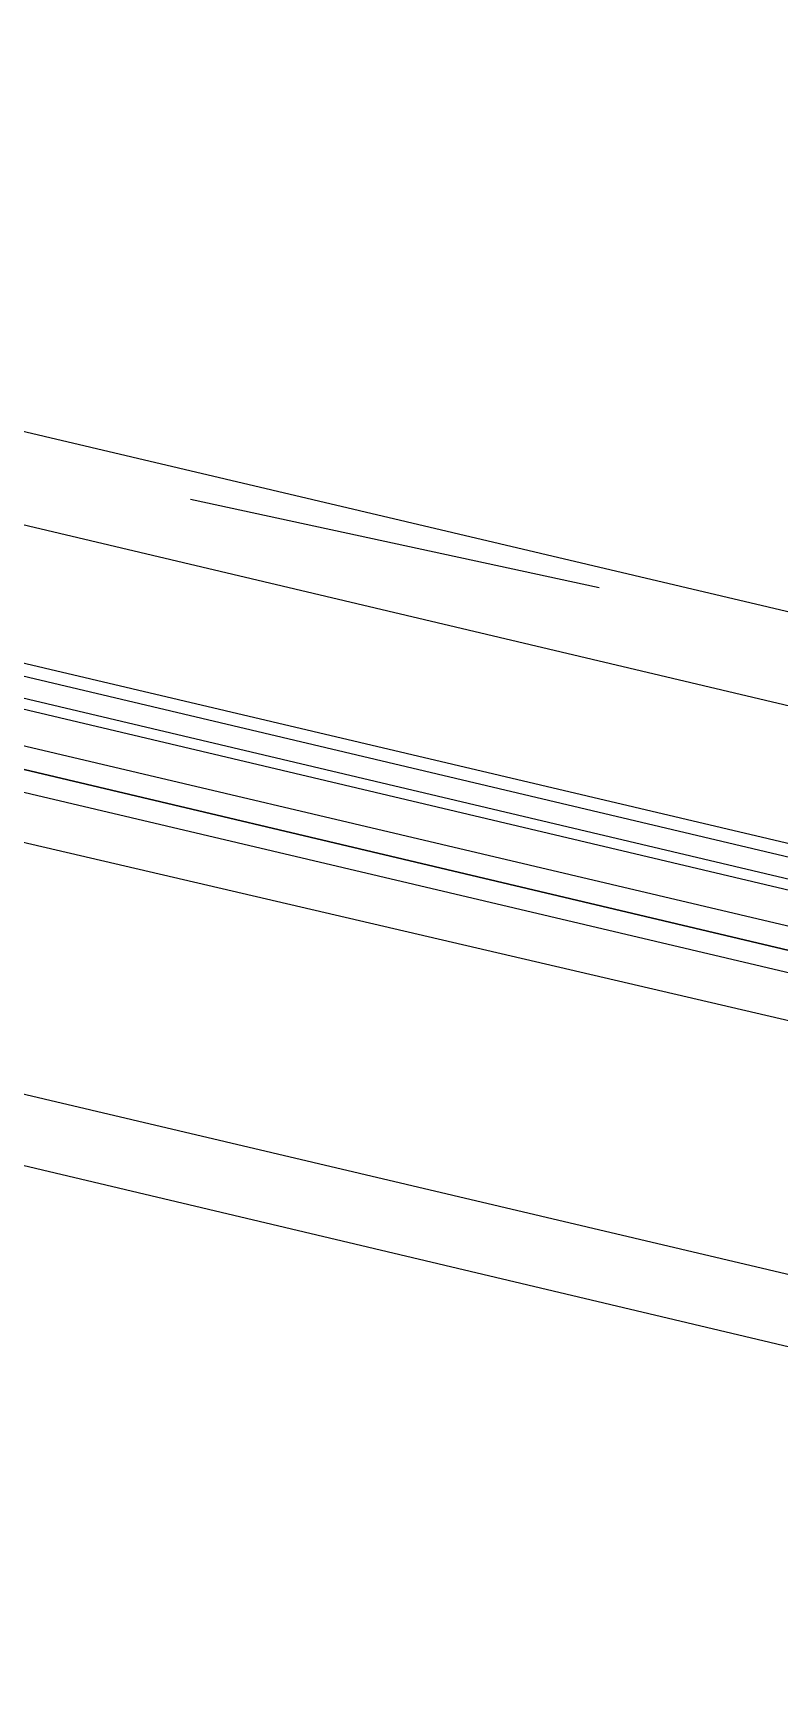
# Model space of a CAD drawing. Header units: feet. Extents: x -84 to 198, y -22 to 181.
# Drawn here: x 115.09 to 115.991, y 92.778 to 94.768 of the extents above; entities that cross this region are included whole.
import ezdxf

# ---------------------------------------------------------------- set-up
doc = ezdxf.new("R2010")
doc.units = ezdxf.units.FT
doc.layers.add('A-LINEA', color=7, linetype='CONTINUOUS')

msp = doc.modelspace()

# ---------------------------------------------------------------- linework, layer by layer
at = {"layer": 'A-LINEA'}
for p, q in [((108.5333, 95.8311), (116.84, 93.8711)), ((121.1867, 91.9511), (108.0267, 95.0711)), ((108.36, 95.0711), (116.6667, 93.1111)), ((108.36, 95.0711), (116.6667, 93.1111)), ((116.4133, 93.8578), (112.6933, 94.7378)), ((116.3867, 93.6978), (112.6533, 94.5778)), ((116.3733, 93.6844), (112.6533, 94.5644)), ((116.3733, 93.6578), (112.6533, 94.5378)), ((116.3733, 93.6444), (112.6533, 94.5244)), ((112.6133, 94.3644), (116.3333, 93.4978)), ((115.7733, 94.0978), (115.28, 94.2044))]:
    msp.add_line(p, q, dxfattribs=at)
msp.add_lwpolyline([(116.3467, 93.5511), (112.56, 94.4444), (112.56, 94.4578), (112.56, 94.4711), (112.5733, 94.4711), (116.3467, 93.5778), (112.5733, 94.4711), (112.5733, 94.4844), (112.5733, 94.4978), (116.36, 93.6044)], dxfattribs=at)

doc.saveas('drawing.dxf')
